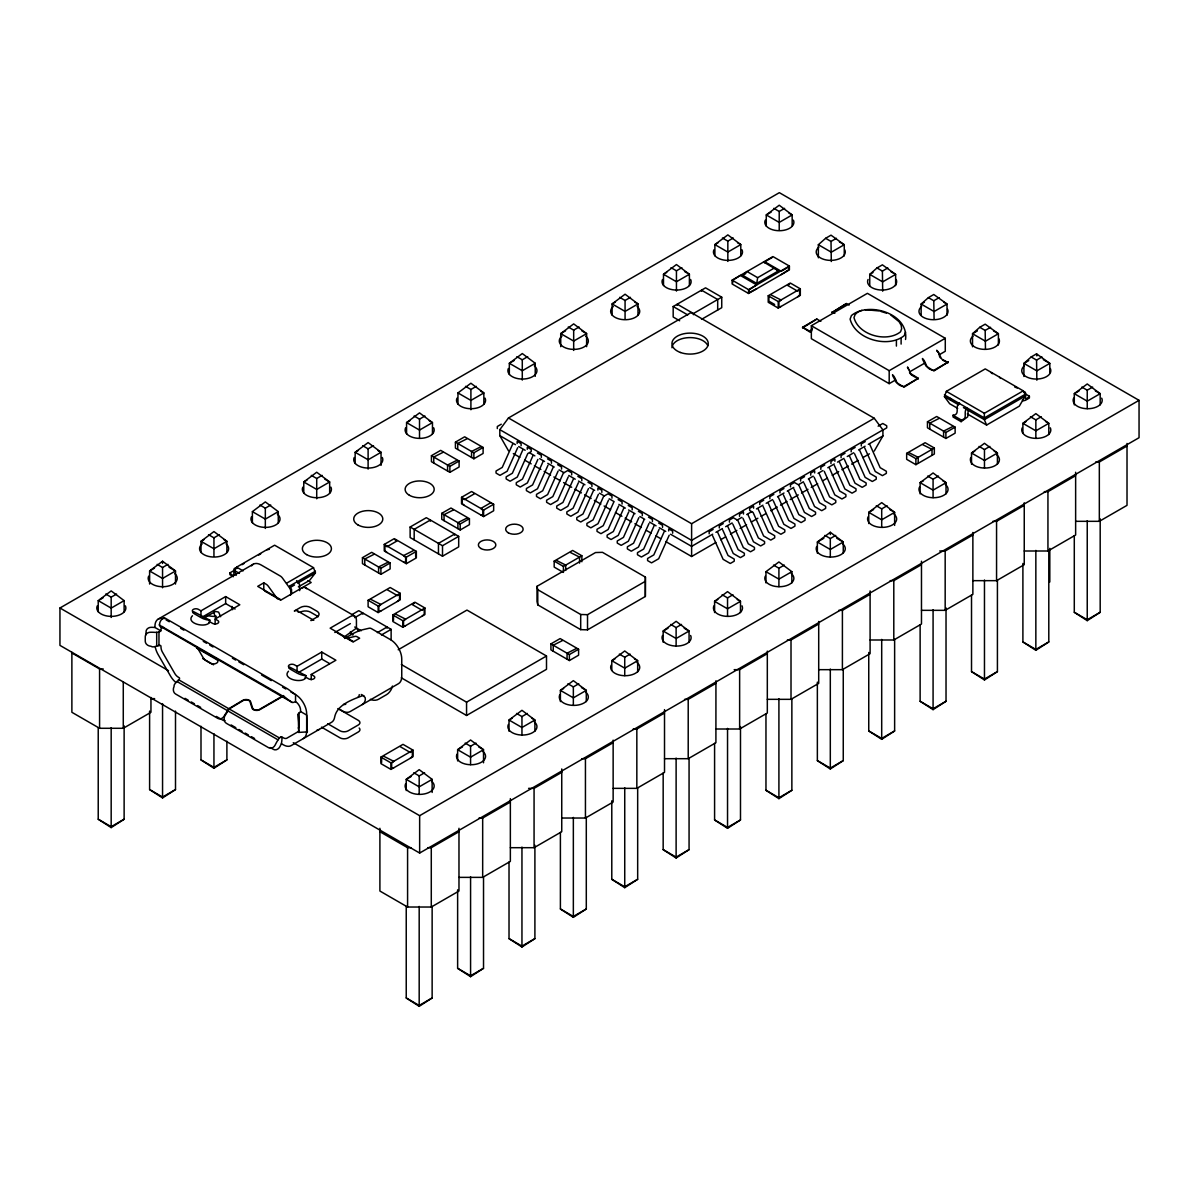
<?xml version="1.0" encoding="UTF-8"?>
<svg xmlns="http://www.w3.org/2000/svg" width="1199" height="1199" viewBox="0 0 1199 1199"><rect width="100%" height="100%" fill="white"/><g stroke="black" fill="none" stroke-linecap="round" stroke-linejoin="round"><path stroke-width="1.5" d="M645.347 596.473L645.392 577.109L602.483 552.334L595.528 552.544L537.002 586.326L537.002 601.493L537.766 604.866L580.691 629.64L587.525 629.85L645.347 596.473L645.392 577.109M298.236 714.064L298.686 732.409L307.349 731.885L306.674 715.069L300.604 711.562L298.236 714.064L298.956 725.335M242.003 564.684L243.982 563.56M258.714 555.032L260.693 553.908M756.734 283.414L757.663 277.673L774.209 268.111L778.511 270.839L756.734 283.414L742.706 275.32L746.992 271.514L757.663 277.673M905.545 332.093L904.226 335.66C888.174 348.519 855.307 339.527 850.106 319.114L851.425 315.547C868.795 301.129 909.052 313.598 905.545 339.482M208.941 622.581L209.87 620.168L193.953 611.835A5.725 1.214 21.2 0 0 194.493 613.858L200.563 617.365A5.725 1.214 21.2 0 0 208.116 620.018L209.87 620.168M305.026 678.064L305.97 675.651L290.053 667.318A5.725 1.214 21.2 0 0 290.593 669.342L296.663 672.849A5.725 1.214 21.2 0 0 304.216 675.502L305.97 675.651M512.767 443.885L502.246 467.415L496.041 470.997L496.041 473.095L499.983 475.374L507.147 471.237L517.668 447.722M522.884 449.73L512.363 473.245L506.158 476.842L506.158 478.941L510.1 481.219L517.264 477.082L527.785 453.552L531.217 451.573L531.217 449.475L527.275 447.197L527.275 449.295M533 455.56L522.479 479.09L516.274 482.672L516.274 484.786L520.216 487.049L527.38 482.927L537.886 459.397M543.117 461.405L532.596 484.936L526.391 488.518L526.391 490.616L530.333 492.894L537.497 488.757L548.003 465.242M553.234 467.25L542.712 490.766L536.493 494.363L536.493 496.461L540.449 498.739L547.613 494.602L558.12 471.072M568.236 476.917L557.715 500.448L550.566 504.569L546.609 502.291L546.609 500.193L552.829 496.611L563.35 473.08L567.726 470.548L571.683 472.826L571.683 474.939M573.452 478.926L562.945 502.456L556.726 506.038L556.726 508.136L560.682 510.414L567.831 506.278L578.353 482.762M583.568 484.771L573.062 508.286L566.842 511.868L566.842 513.981L570.784 516.259L577.948 512.123L588.469 488.593M593.505 490.496L582.984 514.026L576.779 517.608L576.779 519.707L580.721 521.985L587.885 517.863L598.406 494.333M608.522 500.178L598.001 523.693L590.837 527.83L586.896 525.552L586.896 523.453L593.1 519.871L603.622 496.341L608.013 493.808L611.955 496.086L611.955 498.184M613.738 502.186L603.217 525.702L597.012 529.284L597.012 531.397L600.954 533.675L608.118 529.538L618.639 506.008M623.855 508.016L613.333 531.547L607.129 535.129L607.129 537.227L611.07 539.505L618.234 535.383L628.756 511.853M633.971 513.861L623.45 537.392L617.245 540.974L617.245 543.072L621.187 545.35L628.351 541.214L638.857 517.698M644.088 519.707L633.567 543.222L627.362 546.804L627.362 548.917L631.303 551.195L638.467 547.059L648.974 523.528M654.204 525.537L643.683 549.067L637.463 552.649L637.463 554.747L641.42 557.025L648.584 552.889L659.09 529.373M664.321 531.382L653.8 554.912L647.58 558.494L647.58 560.592L651.537 562.871L658.686 558.734L669.207 535.219M283.773 695.825L259.838 709.643A4.571 2.638 0 0 1 255.252 710.303A4.571 2.638 0 0 1 252.105 708.249L250.021 701.745A4.002 2.308 0 0 0 247.264 699.961A4.002 2.308 0 0 0 243.247 700.531L229.189 708.954L224.827 715.878A5.725 4.646 -71 0 0 226.356 723.312L268.636 747.726A5.725 4.646 -71 0 0 275.215 744.954C277.209 740.607 283.923 729.711 281.39 743.695L279.952 746.587A5.725 4.646 -71 0 1 273.387 749.36L270.255 747.547M236.173 575.37L234.674 570.649L236.623 567.142L274.616 545.2L313.509 567.652L315.442 572.912L309.597 580.376L298.356 586.866M957.686 408.364L949.653 403.718L944.422 396.614L946.356 391.354L985.248 368.902L1023.242 390.844L1025.175 394.336L1025.175 396.09L1019.33 406.146L986.597 425.046L967.323 413.925M874.251 451.049L882.914 435.926L882.914 429.916L874.251 418.256L691.119 312.534L508.481 417.971L499.818 429.647L499.818 435.642L508.481 450.779M162.494 626.537A7.149 4.137 60 0 0 161.011 629.805C160.546 633.612 153.682 632.023 150.954 632.233A5.725 4.646 9.2 0 0 145.259 636.594L145.259 641.27A5.725 4.646 9.2 0 0 150.954 646.246C153.847 648.944 161.745 642.154 161.011 647.25A7.149 4.137 60 0 0 162.494 652.226L174.709 673.373A7.149 4.137 60 0 0 178.276 677.15C183.177 678.919 173.121 682.621 174.05 686.547A5.725 4.646 -71 0 0 175.579 693.996L217.858 718.411A5.725 4.646 -71 0 0 224.423 715.638L228.784 708.714L242.842 700.306A4.571 2.638 0 0 1 247.429 699.646A4.571 2.638 0 0 1 250.576 701.685L252.659 708.189A4.002 2.308 0 0 0 255.417 709.973A4.002 2.308 0 0 0 259.434 709.403L283.369 695.585M298.236 728.078L299.061 726.759M290.683 691.823L295.539 694.626L295.539 701.64L293.725 702.389L292.136 702.434L162.674 627.677C155.6 627.137 162.24 614.787 166.166 618.774L287.55 688.855L295.539 694.626A15.737 9.082 60 0 1 306.674 713.9L306.674 731.345A15.737 9.082 60 0 1 303.407 738.539M266.972 549.756L269.325 549.337M967.128 408.274C962.527 411.542 968.717 419.26 961.118 419.905L953.025 415.244L953.025 416.982L961.118 421.658L967.713 416.832L968.192 409.983M959.59 403.074C954.149 406.221 960.819 414.614 953.025 415.244M818.362 257.8L818.362 244.716L825.616 238.301L831.012 235.169L844.261 244.716L844.261 255.927M895.638 285.602L895.638 274.391L882.404 264.844L876.994 267.962L869.74 274.391L869.74 285.602M947.03 315.262L947.03 304.051L933.781 294.504L928.386 297.637L921.132 304.051L921.132 315.262M998.407 344.937L998.407 333.727L985.173 324.18L979.763 327.297L972.524 333.727L972.524 346.796M1049.799 372.739L1049.799 363.387L1036.565 353.84L1031.155 356.972L1023.901 363.387L1023.901 376.471M98.228 611.835L98.228 600.624L111.177 590.912L124.126 600.624L124.126 611.835M175.504 584.048L175.504 570.964L162.554 561.252L149.605 570.964L149.605 584.048M226.896 552.499L226.896 541.304L213.947 531.577L200.997 541.304L200.997 552.499M252.39 522.839L252.39 511.628L265.324 501.916L278.273 511.628L278.273 522.839M329.665 493.179L329.665 481.968L316.716 472.241L303.767 481.968L303.767 493.179M381.042 465.377L381.042 452.293L368.108 442.581L355.159 452.293L355.159 463.503M432.464 433.813L432.464 422.603L419.515 412.891L406.566 422.603L406.566 433.813M457.958 404.153L457.958 392.942L470.907 383.23L483.856 392.942L483.856 404.153M535.234 376.351L535.234 363.267L522.284 353.555L509.335 363.267L509.335 374.478M586.626 346.676L586.626 333.607L573.677 323.895L560.727 333.607L560.727 346.676M638.003 315.142L638.003 303.932L625.069 294.22L612.119 303.932L612.119 315.142M689.395 285.482L689.395 274.271L676.446 264.559L663.497 274.271L663.497 285.482M740.787 255.807L740.787 244.596L727.838 234.884L714.889 244.596L714.889 255.807M792.164 226.146L792.164 214.936L779.215 205.224L766.266 214.936L766.266 226.146M432.135 792.449L432.135 779.365L419.185 769.653L406.236 779.365L406.236 790.576M483.527 762.789L483.527 749.705L470.578 739.993L457.628 749.705L457.628 760.915M534.904 731.24L534.904 720.029L521.955 710.318L509.02 720.029L509.02 731.24M586.296 701.58L586.296 690.369L573.347 680.657L560.398 690.369L560.398 701.58M637.673 671.905L637.673 660.694L624.739 650.982L611.79 660.694L611.79 670.046M689.065 642.244L689.065 631.034L676.116 621.322L663.167 631.034L663.167 642.244M740.487 612.554L740.487 601.343L727.538 591.632L714.589 601.343L714.589 612.554M765.966 582.894L765.966 571.683L778.915 561.956L791.865 571.683L791.865 582.894M843.257 553.219L843.257 542.008L830.308 532.296L817.358 542.008L817.358 553.219M894.634 525.417L894.634 512.348L881.7 502.636L868.75 512.348L868.75 523.558M946.026 493.883L946.026 482.672L933.077 472.961L920.128 482.672L920.128 493.883M997.418 464.223L997.418 453.012L984.469 443.3L971.52 453.012L971.52 464.223M1048.795 434.548L1048.795 423.337L1035.846 413.625L1022.897 423.337L1022.897 432.689M1100.187 404.887L1100.187 393.677L1087.238 383.965L1074.289 393.677L1074.289 404.887M812.322 329.111L811.303 331.688L809.865 332.063L802.551 327.282L816.849 319.039L820.85 321.347M344.638 638.467L351.487 634.421A8.588 1.214 -24.2 0 1 362.533 629.775L369.232 628.231A5.725 3.297 60 0 1 371.555 628.726L390.634 639.741A15.737 9.082 60 0 1 401.755 659.015L401.755 676.446A15.737 9.082 60 0 1 398.503 683.655L350.078 711.606A15.737 9.082 60 0 1 342.21 710.827L338.238 708.534M192.44 615.746C185.201 623.135 205.883 628.861 210.065 621.921L212.598 623.39A3.582 2.068 0 0 0 217.663 623.39A3.582 2.068 0 0 0 217.663 620.468L215.131 618.999L215.131 624.259M288.524 671.23C281.3 678.604 301.983 684.344 306.165 677.405L308.698 678.859A3.582 2.068 0 0 0 313.748 678.859A3.582 2.068 0 0 0 313.748 675.951L311.23 674.482L311.23 679.743M124.126 725.815L124.126 819.232L111.177 827.595L98.228 819.232L98.228 727.688M175.504 711.097L175.504 789.571L162.554 797.934L149.605 789.571L149.605 711.097M226.896 741.222L226.896 759.896L213.947 768.259L200.997 759.896L200.997 726.264M432.135 906.429L432.135 997.973L419.185 1006.336L406.236 997.973L406.236 906.429M483.527 876.754L483.527 968.312L470.578 976.675L457.628 968.312L457.628 889.838M534.904 845.22L534.904 938.637L521.955 947L509.02 938.637L509.02 862.036M586.296 817.418L586.296 908.977L573.347 917.34L560.398 908.977L560.398 832.376M637.673 787.758L637.673 879.302L624.739 887.665L611.79 879.302L611.79 800.827M689.065 758.083L689.065 849.641L676.116 858.004L663.167 849.641L663.167 773.04M740.487 726.534L740.487 819.951L727.538 828.314L714.589 819.951L714.589 743.35M791.865 698.732L791.865 790.276L778.915 798.639L765.966 790.276L765.966 713.675M843.257 669.057L843.257 760.616L830.308 768.979L817.358 760.616L817.358 682.141M894.634 639.397L894.634 730.955L881.7 739.318L868.75 730.955L868.75 652.481M946.026 607.863L946.026 701.28L933.077 709.643L920.128 701.28L920.128 624.679M997.418 580.061L997.418 671.62L984.469 679.983L971.52 671.62L971.52 595.004M1048.795 550.401L1048.795 641.945L1035.846 650.308L1022.897 641.945L1022.897 563.47M1100.187 518.852L1100.187 612.284L1087.238 620.647L1074.289 612.284L1074.289 535.668M159.167 624.964L285.632 697.728M59.95 607.998L779.35 192.664L1139.05 400.331L1139.05 437.71L419.65 853.044L59.95 645.377L59.95 607.998L168.504 670.676M99.847 599.695L103.084 597.821M154.461 568.161L149.605 570.964L162.554 578.443L175.504 570.964L169.029 567.232M204.235 539.43L200.997 541.304L213.947 548.767L226.896 541.304L223.658 539.43M307.004 480.095L303.767 481.968L316.716 489.432L329.665 481.968L324.809 479.165M358.396 450.419L355.159 452.293L368.108 459.772L381.042 452.293L377.82 450.419M409.803 420.729L406.566 422.603L419.515 430.081L432.464 422.603L429.227 420.729M514.191 360.464L509.335 363.267L522.284 370.746L535.234 363.267M565.583 330.804L560.727 333.607L573.677 341.071L586.626 333.607L581.77 330.804M615.357 302.073L612.119 303.932L625.069 311.41L638.003 303.932L634.766 302.073M666.734 272.398L663.497 274.271L676.446 281.75L689.395 274.271L684.539 271.469M718.126 242.738L714.889 244.596L727.838 252.075L740.787 244.596L737.55 242.738M771.122 212.133L766.266 214.936L779.215 222.415L792.164 214.936L788.927 213.062M105.767 594.045L111.177 597.162L116.588 594.045M157.159 564.369L162.554 567.487L167.965 564.369M208.536 534.709L213.947 537.826L219.357 534.709M259.928 505.034L265.324 508.166L270.734 505.034M311.305 475.374L316.716 478.491L322.126 475.374M362.697 445.698L368.108 448.831L373.503 445.698M414.105 416.008L419.515 419.14L424.926 416.008M465.497 386.348L470.907 389.465L476.318 386.348M516.889 356.673L522.284 359.805L527.695 356.673M568.266 327.012L573.677 330.13L579.087 327.012M619.658 297.337L625.069 300.469L630.464 297.337M671.035 267.677L676.446 270.794L681.856 267.677M722.427 238.002L727.838 241.134L733.233 238.002M773.805 208.341L779.215 211.459L784.626 208.341M124.126 600.624L111.177 608.103L98.228 600.624M278.273 511.628L265.324 519.107L252.39 511.628M679.653 320.777L673.179 317.031L673.179 306.524L705.552 287.835L721.738 297.187L721.738 307.693L701.505 319.369M732.124 280.146L772.95 256.571L789.392 266.073L789.392 269.895L748.566 293.47L732.124 283.983L732.124 280.146L748.566 289.633L789.392 266.073M772.336 257.395L764.782 261.757L781.223 271.244L788.762 266.882L788.762 269.685L781.223 274.616M742.706 275.32L745.808 273.522M431.43 455.695L440.662 450.359L459.112 461.016L459.112 467.011L449.88 472.331L431.43 461.69L431.43 455.695L449.88 466.351L459.112 461.016M455.425 442.131L464.657 436.811L483.107 447.452L483.107 453.447L473.875 458.782L455.425 448.126L455.425 442.131L473.875 452.787L483.107 447.452M233.4 576.704L229.863 574.666L229.863 572.912L233.91 570.574M158.208 619.104L253.289 564.204M501.257 424.206L497.315 426.484L497.315 428.583M677.225 305.355L677.225 304.186L693.412 313.538L721.738 297.187M825.616 238.301L831.012 241.419L836.422 238.301M193.384 612.284A3.582 2.068 0 0 1 193.384 609.362A3.582 2.068 0 0 1 198.435 609.362L200.967 610.831L225.652 596.577L239.815 604.761L215.131 618.999M202.511 616.945L225.652 603.592L235.094 609.032M277.404 598.841L268.396 586.356A5.725 3.297 60 0 0 266.073 584.168L263.78 582.849L257.71 586.356L281.18 599.905L311.185 582.489L307.948 580.616M202.961 618.444L215.64 611.445L218.623 612.119L220.331 615.941A7.149 4.137 60 0 0 220.616 616.721M768.214 295.763L790.291 283.024L800.318 288.824L800.318 295.329L778.241 308.083L768.214 302.283L768.214 295.763L778.241 301.563L800.318 288.824M789.601 284.148L787.533 285.347L797.56 291.132L799.628 289.948L799.628 295.014L797.56 296.932M286.591 583.194L313.509 567.652M315.442 571.159L289.708 586.011L289.708 587.765L294.534 584.977M297.757 583.119L315.442 572.912M410.133 527.02L426.319 517.683L458.692 536.373L458.692 546.879L442.506 556.216L410.133 537.542L410.133 527.02L442.506 545.71L458.692 536.373M461.54 497.315L471.582 491.515L493.658 504.254L493.658 510.774L483.617 516.574L461.54 503.82L461.54 497.315L483.617 510.055L493.658 504.254M384.25 544.421L394.276 538.621L416.353 551.375L416.353 557.895L406.326 563.68L384.25 550.941L384.25 544.421L406.326 557.16L416.353 551.375M362.458 557.655L371.675 552.334L390.125 562.975L390.125 568.97L380.907 574.306L362.458 563.65L362.458 557.655L380.907 568.311L390.125 562.975M441.757 513.337L450.974 508.016L469.423 518.672L469.423 524.667L460.206 529.988L441.757 519.332L441.757 513.337L460.206 523.993L469.423 518.672M872.977 272.518L869.74 274.391L882.689 281.87L895.638 274.391L890.782 271.588M876.994 267.962L882.404 271.079L887.815 267.962M490.901 502.666L480.859 508.466L482.927 510.384L482.927 515.45L480.859 514.985M802.551 327.941L816.849 319.039M846.434 303.542L832.136 312.444L846.434 303.542L849.102 305.086M895.593 379.948L889.193 383.65L811.348 338.703L811.348 325.723L867.417 293.335L945.277 338.283L945.277 351.277L938.862 354.979M71.88 652.271L71.88 712.296L99.577 728.288L123.272 728.288L150.954 712.296L150.954 697.473M368.108 600.264L390.185 587.51L400.226 593.31L400.226 599.83L378.15 612.569L368.108 606.769L368.108 600.264L378.15 606.05L400.226 593.31M352.296 614.413L358.771 610.666L391.129 629.355L391.129 639.876M354.724 617.68L362.817 613.004L362.817 614.173M334.806 632.487L350.363 623.615M343.903 637.164L356.433 628.171L356.433 620.003A8.588 4.961 -60 0 0 350.363 616.496L330.145 628.171L353.6 641.72L359.67 638.213L357.392 636.894A5.725 3.297 60 0 0 355.069 636.399L346.721 638.333M924.369 302.193L921.132 304.051L934.081 311.53L947.03 304.051L943.793 302.193M289.469 667.768A3.582 2.068 0 0 1 289.469 664.846A3.582 2.068 0 0 1 294.534 664.846L297.067 666.314L321.737 652.061L335.9 660.229L311.23 674.482M928.386 297.637L933.781 300.754L939.192 297.637M392.822 614.952L414.899 602.198L424.926 607.998L424.926 614.517L402.849 627.257L392.822 621.472L392.822 614.952L402.849 620.737L424.926 607.998M414.21 603.322L412.141 604.521L422.168 610.306L424.236 609.122L424.236 614.188L422.168 616.106M298.611 672.429L321.737 659.06L329.605 663.602M377.37 632.637L387.082 627.017L387.082 628.186M381.417 634.96L391.129 629.355M398.203 649.768L466.966 610.081L546.504 656.003L546.504 669.312L466.561 715.473L401.32 677.825M581.86 555.766L563.41 566.423L563.41 572.418L554.178 567.097L554.178 561.102L572.627 550.446L581.86 555.766L581.86 561.761M811.348 325.723L889.193 370.671L945.277 338.283M124.126 819.232L111.177 826.711L98.228 819.232M175.504 789.571L162.554 797.05L149.605 789.571M226.896 759.896L213.947 767.375L200.997 759.896M977.365 330.924L972.524 333.727L985.458 341.205L998.407 333.727L993.551 330.924M910.026 371.63L924.444 363.297M979.763 327.297L985.173 330.414L990.584 327.297M299.121 731.105L286.906 738.164A7.149 4.137 60 0 1 283.339 737.805L281.39 736.681M892.536 374.702C897.197 378.959 894.859 385.523 903.986 386.528L918.284 378.285L903.986 387.187L896.118 382.286L892.536 375.347M922.451 358.486C927.112 362.742 924.774 369.307 933.901 370.311L948.199 362.068L933.901 370.971L926.033 366.07L922.451 359.13M508.481 417.971L691.613 523.708L874.251 418.256M878.133 426.17L882.779 423.487L886.735 425.765L886.735 427.863L882.434 430.351M882.914 429.916L691.613 540.359L499.818 429.647M713.12 529.433L709.179 531.712L709.179 533.825M723.237 523.603L719.295 525.881L719.295 527.98M763.703 500.238L759.761 502.516L759.761 504.614M773.82 494.393L769.878 496.671L769.878 498.784M783.936 488.563L779.979 490.841L779.979 492.939M804.544 476.662L800.602 478.941L800.602 481.039M824.777 464.972L820.835 467.25L820.835 469.364M845.01 453.297L841.069 455.575L841.069 457.673M855.127 447.452L851.185 449.73L851.185 451.843M865.243 441.622L861.287 443.9L861.287 445.998M712.686 534.199L691.613 546.369L670.601 534.244M715.923 532.326L722.412 528.579M725.65 526.706L732.139 522.974M736.995 520.156L741.866 517.354M746.722 514.551L751.593 511.733M756.449 508.931L762.939 505.184M766.176 503.31L772.666 499.563M777.537 496.761L784.011 493.014M787.263 491.14L793.738 487.394M798.609 484.591L803.465 481.788M808.336 478.971L813.192 476.168M818.063 473.365L822.919 470.548M827.79 467.745L834.279 463.998M837.516 462.125L844.006 458.378M847.243 456.519L853.733 452.772M858.589 449.955L865.079 446.223M868.316 444.349L882.914 435.926M537.002 586.326L537.766 589.698L580.691 614.487L587.525 614.682L645.347 581.305M1028.757 360.584L1023.901 363.387L1036.85 370.866L1049.799 363.387L1043.325 359.655M665.685 541.528L691.613 556.501L715.848 542.503M720.704 539.7L725.545 536.912M730.401 534.11L736.86 530.378M740.098 528.504L746.557 524.772M751.413 521.97L757.873 518.238M761.11 516.379L765.951 513.577M770.807 510.774L777.267 507.042M780.504 505.184L786.964 501.452M790.201 499.578L798.279 494.917M801.517 493.044L807.976 489.312M811.213 487.453L817.673 483.722M822.529 480.919L827.37 478.116M832.226 475.314L838.686 471.582M841.923 469.723L848.382 465.991M851.62 464.118L858.079 460.386M862.935 457.583L869.395 453.851M927.456 421.808L936.689 416.488L955.138 427.144L955.138 433.139L945.906 438.459L927.456 427.803L927.456 421.808L945.906 432.464L955.138 427.144M1031.155 356.972L1036.565 360.09L1041.961 356.972M550.926 643.893L560.143 638.572L578.592 649.229L578.592 655.209L569.375 660.544L550.926 649.888L550.926 643.893L569.375 654.549L578.592 649.229M401.32 664.501L466.561 702.164L546.504 656.003M906.669 453.357L925.118 442.701L934.336 448.021L934.336 454.016L915.886 464.672L906.669 459.337L906.669 453.357L915.886 458.677L934.336 448.021M380.922 757.109L402.999 744.354L413.041 750.154L413.041 756.674L390.964 769.413L380.922 763.628L380.922 757.109L390.964 762.894L413.041 750.154M946.356 391.354L984.349 413.295L1023.242 390.844M1025.175 394.336L984.349 417.911L944.422 394.861M1025.175 396.09L984.349 419.665L963.441 407.6M1022.312 400.046L1023.047 400.871L1025.385 400.301L1029.386 398.008L1029.386 396.255C1021.533 404.108 1028.967 390.964 1023.361 391.578M411.092 776.562L406.236 779.365L419.185 786.844L432.135 779.365M462.484 746.902L457.628 749.705L470.578 757.183L483.527 749.705L478.671 746.902M512.258 718.171L509.02 720.029L521.955 727.508L534.904 720.029L531.667 718.171M563.635 688.496L560.398 690.369L573.347 697.848L586.296 690.369L581.44 687.567M615.027 658.836L611.79 660.694L624.739 668.173L637.673 660.694L634.451 658.836M668.023 628.231L663.167 631.034L676.116 638.512L689.065 631.034L684.209 628.231M717.826 599.47L714.589 601.343L727.538 608.822L740.487 601.343L737.25 599.47M823.833 538.276L817.358 542.008L830.308 549.487L843.257 542.008L836.782 538.276M873.606 509.545L868.75 512.348L881.7 519.811L894.634 512.348L889.778 509.545M923.365 480.799L920.128 482.672L933.077 490.151L946.026 482.672L942.789 480.799M974.757 451.139L971.52 453.012L984.469 460.476L997.418 453.012L994.181 451.139M1026.134 421.478L1022.897 423.337L1035.846 430.816L1048.795 423.337L1045.558 421.478M1079.145 390.874L1074.289 393.677L1087.238 401.155L1100.187 393.677L1095.331 390.874M413.79 772.785L419.185 775.903L424.596 772.785M465.167 743.11L470.578 746.228L475.988 743.11M516.559 713.45L521.955 716.567L527.365 713.45M567.936 683.775L573.347 686.892L578.757 683.775M619.328 654.114L624.739 657.232L630.134 654.114M670.706 624.439L676.116 627.572L681.527 624.439M722.128 594.749L727.538 597.881L732.949 594.749M773.52 565.089L778.915 568.206L784.326 565.089M824.897 535.413L830.308 538.546L835.718 535.413M876.289 505.753L881.7 508.871L887.095 505.753M927.666 476.078L933.077 479.21L938.487 476.078M979.058 446.418L984.469 449.535L989.864 446.418M1030.436 416.742L1035.846 419.875L1041.257 416.742M1081.828 387.082L1087.238 390.2L1092.649 387.082M791.865 571.683L778.915 579.147L765.966 571.683M293.275 742.706L419.65 815.68L1139.05 400.331M427.638 847.693L431.28 847.693L458.977 831.701M479.03 818.033L482.672 818.033L510.354 802.041M528.594 788.357L534.065 788.357L561.746 772.366M581.8 758.697L585.442 758.697L613.139 742.706M633.177 729.022L636.834 729.022L664.516 713.03M684.569 699.362L688.211 699.362L715.908 683.37M734.163 669.671L739.633 669.671L767.315 653.68M787.368 639.996L791.01 639.996L818.707 624.02M838.76 610.336L842.402 610.336L870.099 594.344M890.138 580.661L893.795 580.661L921.476 564.684M939.701 551L945.172 551L972.869 535.009M992.907 521.325L996.564 521.325L1024.246 505.349M1044.299 491.665L1047.941 491.665L1075.638 475.673M1095.691 461.99L1099.333 461.99L1127.015 446.013M379.903 828.284L379.903 891.037L407.585 907.029L431.28 907.029L458.977 891.037L458.977 828.284M458.977 877.368L482.672 877.368L510.354 861.377L510.354 798.624M510.354 847.693L534.065 847.693L561.746 831.701L561.746 768.949M561.746 818.033L585.442 818.033L613.139 802.041L613.139 740.143M613.139 788.357L636.834 788.357L664.516 772.366L664.516 709.613M664.516 758.697L688.211 758.697L715.908 742.706L715.938 680.792M715.938 729.007L739.633 729.007L767.315 713.015L767.315 651.132M767.315 699.332L791.01 699.332L818.707 683.355L818.707 621.457M818.707 669.671L842.402 669.671L870.099 653.68L870.099 590.927M870.099 639.996L893.795 639.996L921.476 624.02L921.476 561.252M921.476 610.336L945.172 610.336L972.869 594.344L972.869 532.461M972.869 580.661L996.564 580.661L1024.246 564.684L1024.246 502.786M1024.246 551L1047.941 551L1075.638 535.009L1075.638 472.256M1075.638 521.325L1099.333 521.325L1127.015 505.349L1127.015 443.45M432.135 997.973L419.185 1005.451L406.236 997.973M483.527 968.312L470.578 975.791L457.628 968.312M534.904 938.637L521.955 946.116L509.02 938.637M586.296 908.977L573.347 916.456L560.398 908.977M637.673 879.302L624.739 886.78L611.79 879.302M689.065 849.641L676.116 857.12L663.167 849.641M740.487 819.951L727.538 827.43L714.589 819.951M791.865 790.276L778.915 797.755L765.966 790.276M843.257 760.616L830.308 768.094L817.358 760.616M894.634 730.955L881.7 738.419L868.75 730.955M946.026 701.28L933.077 708.759L920.128 701.28M997.418 671.62L984.469 679.084L971.52 671.62M1048.795 641.945L1035.846 649.423L1022.897 641.945M1100.187 612.284L1087.238 619.748L1074.289 612.284M298.686 732.409L299.061 712.746M861.856 310.316L857.81 312.04L855.127 314.528L853.988 317.6C858.454 335.15 886.735 342.884 900.524 331.823L901.663 328.751L901.168 325.304L899.085 321.707L890.827 315.052M812.517 328.256L810.134 331.389L802.551 327.282M1014.729 387.007L1017.247 388.026M162.674 627.677L164.248 627.647M71.88 652.96L99.577 668.952L103.219 668.952M150.954 698.627L154.611 698.627M379.903 831.701L407.585 847.693L411.242 847.693M865.228 309.672L879.272 310.946M161.011 630.974L154.941 627.467L151.763 627.302A5.725 4.646 9.2 0 0 146.053 631.663L146.053 634.781M990.974 372.544L992.442 373.698M999.501 377.25L1000.536 378.374M237.027 568.506C229.848 565.388 238.121 581.32 229.863 572.912M881.055 311.5L886.391 313.134M292.136 702.434L282.799 695.96M362.278 704.562A15.737 9.082 60 0 0 365.35 699.661L365.17 697.563L362.952 695.525C352.626 699.497 336.859 704.577 334.596 717.407A15.737 9.082 60 0 1 331.538 722.308L291.207 745.598A15.737 9.082 60 0 1 283.339 744.819L281.39 743.695M839.405 241.913L844.261 244.716L831.312 252.195L818.362 244.716M1025.34 393.916L1029.386 396.255M948.199 362.068C939.057 361.064 941.395 354.484 936.734 350.228M942.849 359.64L948.199 362.712M778.511 270.839L763.553 261.952L764.482 262.746M832.136 311.785L834.819 313.329M918.284 378.285L910.7 373.653L907.598 366.999M911.6 375.077L918.284 378.944M944.422 396.614L958.615 404.812L958.615 403.059M774.629 304.471L768.904 301.159L768.904 296.093M673.179 306.524L687.746 314.932M480.619 391.069L483.856 392.942L470.907 400.406L457.958 392.942M537.392 453.027L541.334 455.305L541.334 457.418M547.508 458.872L551.45 461.15L551.45 463.249M557.625 464.717L561.567 466.996L561.567 469.094M577.843 476.393L581.8 478.671L581.8 480.769M587.96 482.238L591.916 484.516L591.916 486.614M618.129 499.653L622.071 501.931L622.071 504.03M628.246 505.483L632.188 507.762L632.188 509.86M638.363 511.329L642.304 513.607L642.304 515.705M648.479 517.174L652.421 519.437L652.421 521.55M658.596 523.004L662.537 525.282L662.537 527.38M499.818 435.642L515.465 444.664M518.702 446.538L525.162 450.269M530.003 453.072L534.859 455.86M539.7 458.662L544.556 461.465M547.778 463.339L554.253 467.07M559.094 469.858L563.95 472.661M568.791 475.463L575.25 479.195M578.488 481.054L584.947 484.786M589.803 487.588L594.644 490.391M599.5 493.194L604.341 495.981M609.197 498.784L614.038 501.587M618.894 504.389L625.353 508.121M628.591 509.98L635.05 513.712M639.891 516.514L644.747 519.317M649.588 522.105L656.063 525.836M659.285 527.71L665.745 531.442M513.337 453.582L519.826 457.329M524.682 460.131L531.172 463.878M534.409 465.752L540.899 469.483M544.136 471.357L550.611 475.104M553.863 476.977L560.338 480.709M563.575 482.583L571.683 487.259M574.921 489.132L581.41 492.879M584.647 494.752L591.137 498.484M594.374 500.358L600.849 504.105M604.101 505.978L610.576 509.725M615.447 512.528L621.921 516.274M625.159 518.133L631.648 521.88M634.885 523.753L641.375 527.5M646.231 530.303L651.087 533.105M655.958 535.923L660.814 538.726M554.178 561.102L563.41 566.423M394.966 539.745L397.034 540.944L387.007 546.729L384.939 545.545L384.939 550.611L387.007 552.529M305.7 587.795L354.664 616.061M354.724 627.017L361.199 630.764M236.623 567.142L243.097 570.889M350.363 633.432L353.001 634.945L350.363 631.678M234.674 570.649L239.395 573.362M264.949 591.122L280.581 600.144M337.369 632.937L353.016 641.96M297.187 610.726L313.778 620.303A5.725 3.297 -60 0 0 310.916 620.587L316.986 617.08A7.149 4.137 0 0 0 316.986 611.235L310.511 607.503A7.149 4.137 0 0 0 300.394 607.503L294.325 611.01A5.725 3.297 -60 0 1 298.236 612.209M361.244 694.476L364.286 696.214M338.148 708.714L358.261 720.329A5.725 3.297 0 0 1 358.261 725.005L348.145 730.835A5.725 3.297 0 0 1 340.051 730.835L327.672 723.701M166.061 619.883L169.299 621.741M180.629 628.291L183.867 630.164M203.29 641.375L206.528 643.234M209.765 645.107L213.002 646.98M232.426 658.191L235.663 660.064M238.901 661.923L243.757 664.726M261.562 675.007L271.274 680.612M282.604 687.162L285.827 689.02M196.531 647.985L216.644 659.6A4.286 2.473 0 0 1 216.644 663.092L216.449 663.212A4.286 2.473 0 0 1 210.38 663.212L206.393 660.919A7.149 4.137 60 0 1 202.826 657.142L196.711 646.576M202.721 658.566L213.557 664.816M321.482 727.134L340.051 737.85A5.725 3.297 0 0 0 348.145 737.85L358.261 732.004A5.725 3.297 0 0 0 359.175 728.018M178.411 679.638L228.784 708.714M229.189 708.954L279.562 738.029M176.823 681.422L227.21 710.497M227.615 710.737L277.988 739.828M185.021 698.343L188.153 700.156M191.285 701.955L194.418 703.768M197.55 705.582L200.683 707.38M216.345 716.432L222.609 720.044A5.725 4.646 -71 0 0 224.962 720.524M231.107 724.945L235.798 727.658M238.931 729.472L242.063 731.285M245.196 733.084L248.328 734.897M251.46 736.696L254.593 738.509M936.734 350.887L937.933 351.921M296.558 580.661L299.51 584.303L299.675 590.657M164.638 618.639L163.918 617.845M907.433 367.538L908.887 369.592M910.985 374.628L909.531 372.574M289.618 586.371L291.552 589.428L291.582 593.475M356.433 628.171L358.771 631.079M940.316 357.827L939.446 356.358M938.427 352.626L939.042 354.155M869.635 444.155L880.141 467.67L886.361 471.267L886.361 473.365L882.419 475.643L875.255 471.507L864.734 447.976M859.518 449.985L870.024 473.515L876.244 477.097L876.244 479.21L872.302 481.488L865.138 477.352L854.617 453.822M849.402 455.83L859.923 479.36L866.128 482.942L866.128 485.04L862.186 487.319L855.022 483.182L844.501 459.667M839.285 461.675L849.806 485.19L856.011 488.787L856.011 490.886L852.069 493.164L844.905 489.027L834.384 465.497M829.168 467.505L839.69 491.035L845.894 494.617L845.894 496.731L841.953 498.994L834.789 494.872L824.268 471.342M819.052 473.35L829.573 496.881L835.778 500.463L835.778 502.561L831.836 504.839L824.672 500.702L814.151 477.187M808.935 479.195L819.457 502.711L825.661 506.308L825.661 508.406L821.72 510.684L814.556 506.548L804.034 483.017M793.918 488.862L804.439 512.393L811.603 516.514L815.545 514.251L815.545 512.138L809.34 508.556L798.819 485.025L794.427 482.493L790.486 484.771L790.486 486.884M788.328 491.095L798.834 514.611L805.054 518.208L805.054 520.306L801.112 522.584L793.948 518.448L783.427 494.932M778.211 496.941L788.717 520.456L794.937 524.038L794.937 526.151L790.995 528.429L783.831 524.293L773.31 500.762M768.094 502.771L778.616 526.301L784.82 529.883L784.82 531.981L780.879 534.259L773.715 530.123L763.193 506.607M757.978 508.616L768.499 532.131L774.704 535.728L774.704 537.826L770.762 540.105L763.598 535.968L753.077 512.438L749.645 510.459L749.645 508.361L753.586 506.083L753.586 508.181M747.861 514.461L758.382 537.976L764.587 541.558L764.587 543.672L760.646 545.95L753.482 541.813L742.96 518.283M732.844 524.128L743.365 547.643L750.529 551.78L754.471 549.502L754.471 547.403L748.266 543.821L737.745 520.291L733.353 517.758L729.412 520.036L729.412 522.135M727.628 526.136L738.149 549.652L744.354 553.249L744.354 555.347L740.412 557.625L733.248 553.488L722.727 529.958M717.512 531.966L728.033 555.497L734.238 559.079L734.238 561.192L730.296 563.47L723.132 559.333L712.626 535.803M986.597 425.046L984.349 419.665L984.349 413.295M307.229 731.945L306.674 729.082M213.797 611.16L214.007 612.284A15.737 9.082 60 0 0 215.67 617.935M1036.565 353.84L1036.85 355.908M1036.565 360.09L1036.85 380.203M985.173 330.414L985.458 348.669M933.781 300.754L934.081 319.009M882.404 271.079L882.689 291.207M831.012 241.419L831.312 261.532M359.25 694.641L359.026 696.005A7.149 4.137 60 0 1 357.991 697.129M1099.333 461.99L1099.333 521.325M1087.238 390.2L1087.238 408.619M1087.238 520.726L1087.238 620.647M1049.799 548.363L1049.799 581.995M1047.941 491.665L1047.941 551M1035.846 419.875L1035.846 438.294M1035.846 550.401L1035.846 650.308M996.564 521.325L996.564 580.661M984.469 449.535L984.469 467.955M984.469 580.061L984.469 679.983M961.118 419.905L961.118 421.658M952.83 426.469L943.598 431.13L943.598 437.125M950.522 398.383L950.522 400.136M945.906 432.464L945.906 438.459M945.172 551L945.172 610.336M938.982 418.481L929.765 423.142L929.765 429.137M933.077 479.21L933.077 497.63M933.077 609.736L933.077 709.643M932.028 455.35L932.028 449.355L922.81 444.694M918.194 463.339L918.194 457.344L908.977 452.682M915.886 458.677L915.886 464.672M901.108 338.538L901.108 344.098M896.402 340.546L896.402 346.091M893.795 580.661L893.795 639.996M889.193 370.671L889.193 383.65M881.7 508.871L881.7 527.29M881.7 639.397L881.7 739.318M842.402 610.336L842.402 669.671M834.894 461.24L834.894 459.142L830.952 461.42L830.952 463.518M830.308 532.296L830.308 534.529M830.308 538.546L830.308 556.965M830.308 669.057L830.308 768.979M814.661 472.916L814.661 470.817L810.719 473.095L810.719 475.194M791.01 639.996L791.01 699.332M781.014 306.494L778.93 306.959L778.93 301.893L781.014 299.975L770.972 294.894M779.215 211.459L779.215 229.878M778.915 568.206L778.915 586.626M778.915 698.732L778.915 798.639M778.241 301.563L778.241 308.083M756.719 288.749L749.18 292.541L749.18 289.738L756.719 284.927L740.293 275.425L732.739 280.251L732.739 283.054M748.566 289.633L748.566 293.47M743.47 514.026L743.47 511.913L739.528 514.191L739.528 516.304M739.633 669.671L739.633 729.007M727.838 241.134L727.838 261.412M727.538 597.881L727.538 616.286M727.538 728.393L727.538 828.314M717.691 310.031L717.691 299.51L701.505 290.173L701.505 291.342M693.412 313.538L693.412 314.708M691.613 523.708L691.613 556.501M688.211 699.362L688.211 758.697M676.446 270.794L676.446 291.087M676.116 627.572L676.116 645.976M676.116 758.083L676.116 858.004M672.654 533.225L672.654 531.127L668.697 528.849L668.697 530.947M636.834 729.022L636.834 788.357M625.069 300.469L625.069 318.889M624.739 657.232L624.739 675.651M624.739 787.758L624.739 887.665M601.838 492.354L601.838 490.241L597.896 487.963L597.896 490.076M587.525 614.682L587.525 629.85M585.442 758.697L585.442 818.033M580.691 614.487L580.691 629.64M579.552 563.095L579.552 557.1L570.319 552.439M576.284 648.554L567.067 653.215L567.067 659.21M573.677 330.13L573.677 350.423M573.347 686.892L573.347 705.312M573.347 817.418L573.347 917.34M569.375 654.549L569.375 660.544M565.718 570.424L565.718 565.089L556.486 560.428M562.451 640.566L553.234 645.227L553.234 651.222M537.766 589.698L537.766 604.866M534.065 788.357L534.065 847.693M522.284 359.805L522.284 380.083M521.955 716.567L521.955 734.987M521.955 847.094L521.955 947M521.1 445.728L521.1 443.63L517.159 441.352L517.159 443.45M483.617 510.055L483.617 516.574M482.672 818.033L482.672 877.368M480.799 446.792L471.567 451.453L471.567 457.448M474.339 493.838L464.313 499.623L462.229 498.424L462.229 503.505L464.313 505.423M473.875 452.787L473.875 458.782M470.907 389.465L470.907 409.758M470.578 746.228L470.578 764.647M470.578 876.754L470.578 976.675M467.115 517.998L457.898 522.659L457.898 528.654M466.966 438.804L457.733 443.465L457.733 449.46M466.561 702.164L466.561 715.473M460.206 523.993L460.206 529.988M456.804 460.356L447.572 465.017L447.572 471.012M454.646 535.204L454.646 534.035L438.459 543.372L438.459 553.893M453.282 510.01L444.05 514.671L444.05 520.666M449.88 466.351L449.88 472.331M442.971 452.368L433.738 457.029L433.738 463.009M442.506 545.71L442.506 556.216M431.28 847.693L431.28 907.029M430.366 521.19L430.366 520.021L414.18 529.359L414.18 539.865M419.65 815.68L419.65 853.044M419.515 419.14L419.515 437.56M419.185 775.903L419.185 794.323M419.185 906.429L419.185 1006.336M415.663 551.69L415.663 556.771M413.595 550.506L403.568 555.572L405.637 557.49L405.637 562.556L403.568 562.091M410.283 758.263L412.351 756.344L412.351 751.278L410.283 752.477L400.241 746.677M407.585 847.693L407.585 907.029M406.326 557.16L406.326 563.68M405.607 625.668L403.538 626.133L403.538 621.067L405.607 619.149L395.58 614.083M402.849 620.737L402.849 627.257M397.454 601.418L399.537 599.5L399.537 594.434L397.454 595.618L387.427 589.833M393.722 767.825L391.653 768.289L391.653 763.223L393.722 761.305L383.68 756.239M393.512 615.267L393.512 620.348M390.964 762.894L390.964 769.413M387.817 562.316L378.599 566.977L378.599 572.972M381.612 757.423L381.612 762.504M380.907 568.311L380.907 574.306M380.907 610.98L378.839 611.445L378.839 606.379L380.907 604.461L370.866 599.395M378.15 606.05L378.15 612.569M373.983 554.328L364.766 558.989L364.766 564.984M368.108 448.831L368.108 469.109M321.737 652.061L321.737 659.06M316.716 478.491L316.716 498.784M300.604 711.562L300.604 710.408A7.149 4.137 60 0 0 295.539 701.64M297.067 666.314L297.067 671.56M265.324 508.166L265.324 528.444M263.78 582.849L263.78 589.863M225.652 596.577L225.652 603.592M213.947 537.826L213.947 556.246M213.947 733.743L213.947 768.259M200.967 610.831L200.967 616.091M162.554 561.252L162.554 563.485M162.554 567.487L162.554 587.78M162.554 703.618L162.554 797.934M158.972 631.858L158.972 645.886M156.694 632.338L156.694 646.351M154.941 627.467L154.941 626.298A15.737 9.082 60 0 1 163.184 618.654M123.272 681.931L123.272 728.288M111.177 597.162L111.177 617.455M111.177 727.688L111.177 827.595M99.577 668.952L99.577 728.288M125.37 605.825A14.538 8.393 0 0 1 111.342 616.391A14.538 8.393 0 0 1 97.299 605.825M174.619 573.512A14.538 8.393 0 0 1 165.252 586.596A14.538 8.393 0 0 1 148.676 576.164M225.997 543.836A14.538 8.393 0 0 1 223.778 554.927A14.538 8.393 0 0 1 204.444 554.927A14.538 8.393 0 0 1 202.211 543.836M277.389 514.176A14.538 8.393 0 0 1 268.036 527.26A14.538 8.393 0 0 1 251.46 516.829M330.924 487.154A14.538 8.393 0 0 1 316.881 497.72A14.538 8.393 0 0 1 302.837 487.154M382.301 457.493A14.538 8.393 0 0 1 368.258 468.06A14.538 8.393 0 0 1 354.23 457.493M433.693 427.833A14.538 8.393 0 0 1 419.65 438.384A14.538 8.393 0 0 1 405.607 427.833M485.07 398.158A14.538 8.393 0 0 1 471.042 408.724A14.538 8.393 0 0 1 456.999 398.158M534.319 365.845A14.538 8.393 0 0 1 524.952 378.929A14.538 8.393 0 0 1 508.376 368.498M585.697 336.17A14.538 8.393 0 0 1 583.478 347.26A14.538 8.393 0 0 1 564.144 347.26A14.538 8.393 0 0 1 561.911 336.17M637.089 306.509A14.538 8.393 0 0 1 634.856 317.6A14.538 8.393 0 0 1 615.522 317.6A14.538 8.393 0 0 1 613.303 306.509M690.624 279.487A14.538 8.393 0 0 1 676.581 290.053A14.538 8.393 0 0 1 662.537 279.487M742.001 249.827A14.538 8.393 0 0 1 727.958 260.393A14.538 8.393 0 0 1 713.93 249.827M793.393 220.151A14.538 8.393 0 0 1 779.35 230.718A14.538 8.393 0 0 1 765.307 220.151M431.535 781.178A14.538 8.393 0 0 1 422.183 794.263A14.538 8.393 0 0 1 405.607 783.831M482.927 751.518A14.538 8.393 0 0 1 473.575 764.602A14.538 8.393 0 0 1 456.999 754.171M534.319 721.843A14.538 8.393 0 0 1 524.952 734.927A14.538 8.393 0 0 1 508.376 724.496M585.697 692.183A14.538 8.393 0 0 1 576.344 705.267A14.538 8.393 0 0 1 559.768 694.835M637.089 662.507A14.538 8.393 0 0 1 627.736 675.592A14.538 8.393 0 0 1 611.16 665.16M690.624 635.5A14.538 8.393 0 0 1 676.581 646.066A14.538 8.393 0 0 1 662.537 635.5M742.001 605.825A14.538 8.393 0 0 1 727.958 616.391A14.538 8.393 0 0 1 713.93 605.825M791.235 573.512A14.538 8.393 0 0 1 781.883 586.596A14.538 8.393 0 0 1 765.307 576.164M842.627 543.836A14.538 8.393 0 0 1 833.275 556.936A14.538 8.393 0 0 1 816.699 546.489M894.019 514.176A14.538 8.393 0 0 1 884.652 527.26A14.538 8.393 0 0 1 868.076 516.829M945.397 484.501A14.538 8.393 0 0 1 936.044 497.6A14.538 8.393 0 0 1 919.468 487.154M996.789 454.841A14.538 8.393 0 0 1 987.436 467.925A14.538 8.393 0 0 1 970.86 457.493M1050.324 427.833A14.538 8.393 0 0 1 1036.281 438.384A14.538 8.393 0 0 1 1022.237 427.833M1101.701 398.158A14.538 8.393 0 0 1 1087.658 408.724A14.538 8.393 0 0 1 1073.63 398.158M844.77 249.827A14.538 8.393 0 0 1 828.194 260.258A14.538 8.393 0 0 1 818.842 247.174M896.163 279.487A14.538 8.393 0 0 1 882.119 290.053A14.538 8.393 0 0 1 868.076 279.487M947.54 309.162A14.538 8.393 0 0 1 930.964 319.593A14.538 8.393 0 0 1 921.611 306.509M998.932 338.822A14.538 8.393 0 0 1 982.356 349.254A14.538 8.393 0 0 1 973.003 336.17M1050.324 368.498A14.538 8.393 0 0 1 1033.748 378.929A14.538 8.393 0 0 1 1024.381 365.845M216.419 616.286A14.538 8.393 0 0 1 206.842 615.267M671.935 347.755A18.165 10.491 0 0 1 688.301 337.653A18.165 10.491 0 0 1 707.785 345.687M155.315 647.28A15.737 9.082 60 0 0 158.208 654.714L170.408 675.861A15.737 9.082 60 0 0 175.399 682.066M319.324 729.367A15.737 9.082 60 0 1 317.016 730.071M345.777 704.173A7.149 4.137 60 0 1 343.513 704.383M232.591 609.692A7.149 4.137 60 0 1 231.917 606.379M264.799 590.448A2.863 1.649 60 0 1 265.953 591.542M301.414 588.229A8.588 4.961 -60 0 1 306.674 588.694M251.52 565.838A15.737 9.082 60 0 1 261.157 564.984L280.236 576A5.725 3.297 60 0 1 282.559 578.188L289.244 587.465A8.588 6.894 43 0 1 290.518 595.184M370.401 699.302A5.725 3.297 0 0 0 378.494 699.302L386.588 694.626A8.588 4.961 -60 0 0 392.448 686.053M300.394 612.164A7.149 4.137 0 0 1 310.511 612.164L316.986 615.911A7.149 4.137 0 0 1 318.125 616.766M508.226 532.761A8.723 5.036 0 0 0 522.824 530.498A8.723 5.036 0 0 0 512.138 524.338A8.723 5.036 0 0 0 508.226 532.761M480.934 548.513A8.723 5.036 0 0 0 495.532 546.249A8.723 5.036 0 0 0 484.846 540.09A8.723 5.036 0 0 0 480.934 548.513M306.599 554.597A14.538 8.393 0 0 0 330.924 550.836A14.538 8.393 0 0 0 313.119 540.569A14.538 8.393 0 0 0 306.599 554.597M357.991 524.937A14.538 8.393 0 0 0 382.301 521.175A14.538 8.393 0 0 0 364.496 510.894A14.538 8.393 0 0 0 357.991 524.937M409.369 495.262A14.538 8.393 0 0 0 433.693 491.5A14.538 8.393 0 0 0 415.888 481.234A14.538 8.393 0 0 0 409.369 495.262M680.522 352.506A18.165 10.491 0 0 0 708.249 343.933A18.165 10.491 0 0 0 681.512 334.356A18.165 10.491 0 0 0 680.522 352.506"/></g></svg>
